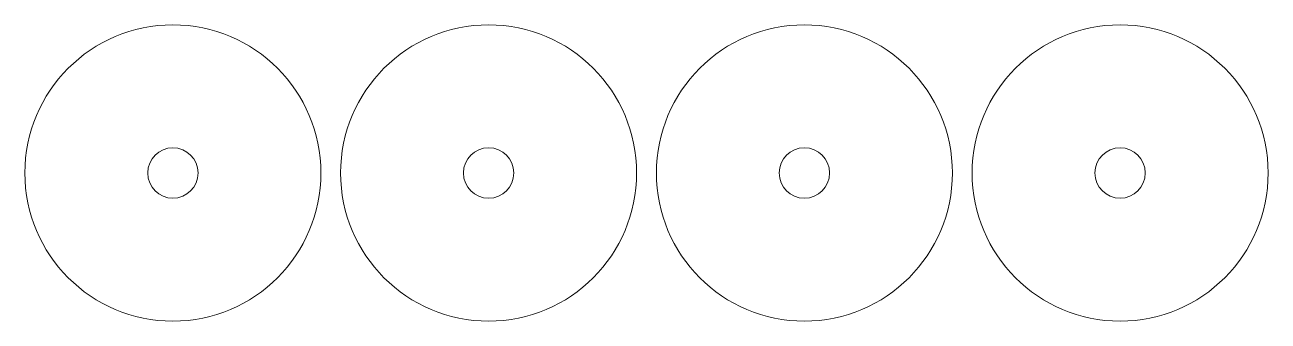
# Model space of a CAD drawing. Extents: x 0.05 to 6.35, y 0.05 to 1.55.
import ezdxf

# ---------------------------------------------------------------- set-up
doc = ezdxf.new("R2010")
doc.units = 0
doc.header["$MEASUREMENT"] = 0
doc.layers.add('holes', color=1, linetype='Continuous')
doc.layers.add('outline', color=3, linetype='Continuous')

msp = doc.modelspace()

# ---------------------------------------------------------------- linework, layer by layer
at = {"layer": 'holes', "linetype": 'Continuous', "lineweight": 0}
for centre in [(0.8, 0.8), (2.4, 0.8), (4, 0.8), (5.6, 0.8)]:
    msp.add_circle(centre, 0.1275, dxfattribs=at)
at = {"layer": 'outline', "linetype": 'Continuous', "lineweight": 0}
for centre in [(0.8, 0.8), (2.4, 0.8), (4, 0.8), (5.6, 0.8)]:
    msp.add_circle(centre, 0.75, dxfattribs=at)

doc.saveas('drawing.dxf')
